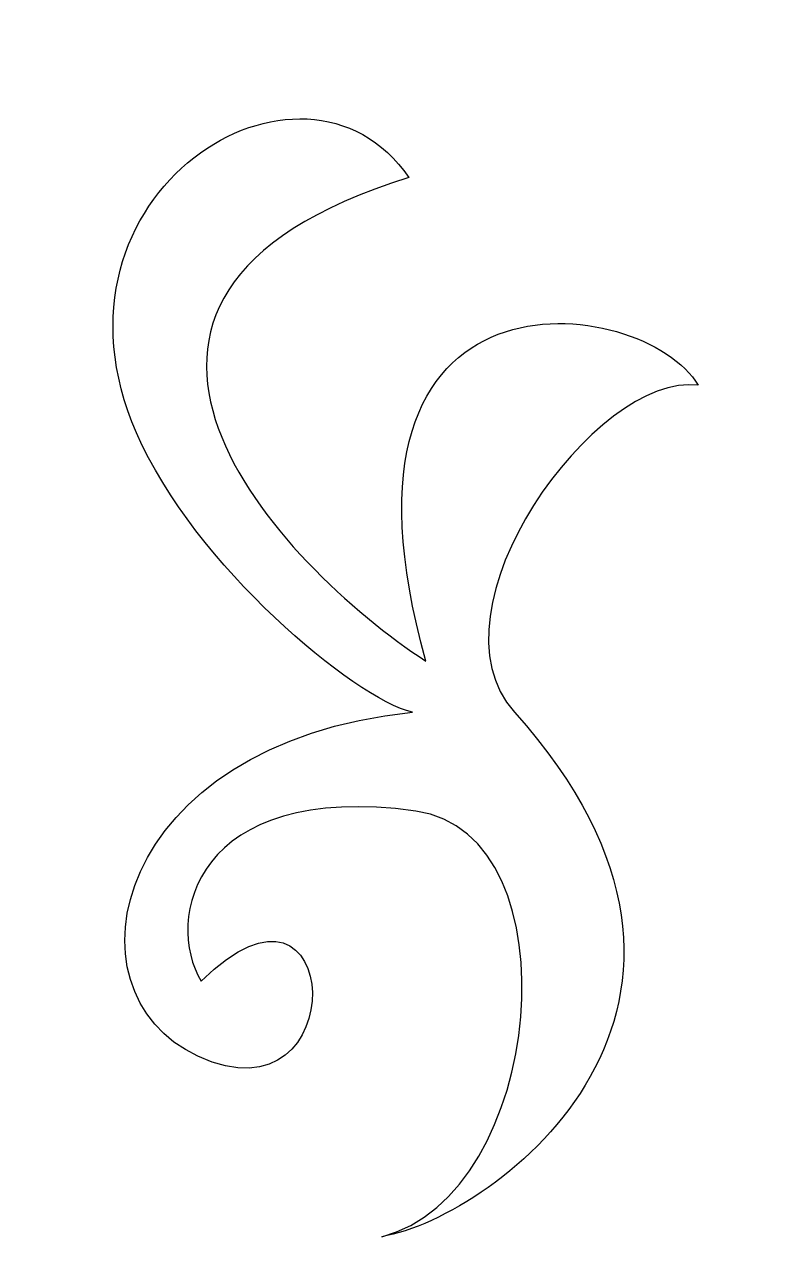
# Model space of a CAD drawing. Header units: centimetres. Extents: x -6.5 to 6.3, y -9.5 to 11.1.
import ezdxf

# ---------------------------------------------------------------- set-up
doc = ezdxf.new("R2010")
doc.units = ezdxf.units.CM
doc.header["$MEASUREMENT"] = 0
doc.layers.add('Camada 1', color=7, linetype='Continuous')

msp = doc.modelspace()

# ---------------------------------------------------------------- linework, layer by layer
at = {"layer": 'Camada 1'}
msp.add_open_spline([(-0.40734, -9.49853), (1.56095, -9.15126), (6.32567, -5.55923), (1.8499, -0.58628), (1.8499, -0.58628), (0.28719, 1.15005), (3.23894, 5.20193), (4.97526, 4.96997), (4.97526, 4.96997), (4.04946, 6.53265), (-1.62276, 7.28552), (0.34553, 0.28187), (0.34553, 0.28187), (-2.14364, 1.90289), (-6.48448, 6.47566), (0.05592, 8.50094), (0.05592, 8.50094), (-1.73806, 11.10545), (-6.35359, 8.2412), (-4.57453, 4.16014), (-4.57453, 4.16014), (-3.59039, 1.9029), (-0.8706, -0.35431), (0.11357, -0.58627), (0.11357, -0.58627), (-4.97945, -1.10716), (-5.90525, -5.33134), (-3.53273, -6.43145), (-3.53273, -6.43145), (-0.85025, -7.67467), (-1.04356, -2.72683), (-3.47439, -5.15769), (-3.47439, -5.15769), (-4.11127, -4.11589), (-3.59038, -1.74335), (0.17189, -2.26426), (0.17189, -2.26426), (2.92628, -2.64545), (2.37079, -8.804), (-0.40734, -9.49853)], degree=3, knots=[0, 0, 0, 0, 0.09090909, 0.09090909, 0.09090909, 0.09090909, 0.18181818, 0.18181818, 0.18181818, 0.18181818, 0.27272727, 0.27272727, 0.27272727, 0.27272727, 0.36363636, 0.36363636, 0.36363636, 0.36363636, 0.45454545, 0.45454545, 0.45454545, 0.45454545, 0.54545455, 0.54545455, 0.54545455, 0.54545455, 0.63636364, 0.63636364, 0.63636364, 0.63636364, 0.72727273, 0.72727273, 0.72727273, 0.72727273, 0.81818182, 0.81818182, 0.81818182, 0.81818182, 1, 1, 1, 1], dxfattribs=at)

doc.saveas('drawing.dxf')
